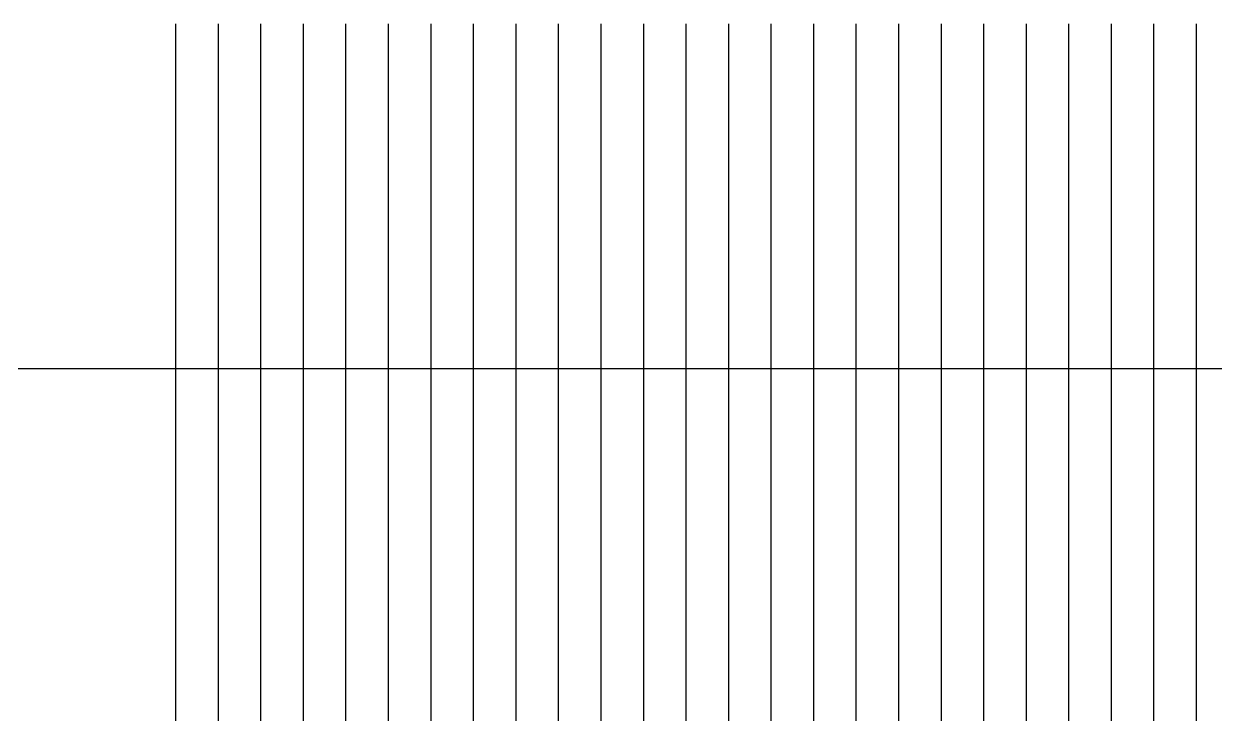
# Model space of a CAD drawing. Header units: millimetres. Extents: x -25459 to 1045457, y -66278 to 462905.
# Drawn here: x 650940 to 654008, y 30616 to 32394 of the extents above; entities that cross this region are included whole.
import ezdxf
from ezdxf.enums import TextEntityAlignment as Align

# ---------------------------------------------------------------- set-up
doc = ezdxf.new("R2010")
doc.units = ezdxf.units.MM
doc.styles.add('ISOCPEUR', font='isocpeui.ttf', dxfattribs={"height": 250})

# ---------------------------------------------------------------- blocks, each defined once
blk = doc.blocks.new('*U76')
at = {"color": 0, "linetype": 'ByBlock', "lineweight": -2}
for p, q in [((215.16, -66.68), (215.16, 22.22)), ((226.12, -66.68), (226.12, 22.22)), ((237.08, -66.68), (237.08, 22.22)), ((248.04, -66.68), (248.04, 22.22)), ((258.99, -66.68), (258.99, 22.22)), ((269.95, -66.68), (269.95, 22.22)), ((280.91, -66.68), (280.91, 22.22)), ((291.87, -66.68), (291.87, 22.22)), ((302.83, -66.68), (302.83, 22.22)), ((313.79, -66.68), (313.79, 22.22)), ((324.75, -66.68), (324.75, 22.22)), ((335.71, -66.68), (335.71, 22.22)), ((346.67, -66.68), (346.67, 22.22)), ((357.62, -66.68), (357.62, 22.22)), ((368.58, -66.68), (368.58, 22.22)), ((379.54, -66.68), (379.54, 22.22)), ((390.5, -66.68), (390.5, 22.22)), ((401.46, -66.68), (401.46, 22.22)), ((412.42, -66.68), (412.42, 22.22)), ((423.38, -66.68), (423.38, 22.22)), ((434.34, -66.68), (434.34, 22.22)), ((445.3, -66.68), (445.3, 22.22)), ((456.26, -66.68), (456.26, 22.22)), ((467.21, -66.68), (467.21, 22.22)), ((478.17, -66.68), (478.17, 22.22)), ((174.5, -66.68), (625.5, -66.68))]:
    blk.add_line(p, q, dxfattribs=at)
at = {"color": 0, "lineweight": -2, "style": 'ISOCPEUR', "oblique": 15, "flags": 8}
blk.add_attdef('НАИМЕНОВАНИЕ', text='', height=25, dxfattribs=at).set_placement((750, -22.22), align=Align.MIDDLE_LEFT)
blk = doc.blocks.new('*U88')
at = {"color": 0, "linetype": 'ByBlock', "lineweight": -2}
for p, q in [((174.5, 22.22), (625.5, 22.22)), ((215.16, -111.13), (215.16, 22.22)), ((226.12, -111.13), (226.12, 22.22)), ((237.08, -111.13), (237.08, 22.22)), ((248.04, -111.13), (248.04, 22.22)), ((258.99, -111.13), (258.99, 22.22)), ((269.95, -111.13), (269.95, 22.22)), ((280.91, -111.13), (280.91, 22.22)), ((291.87, -111.13), (291.87, 22.22)), ((302.83, -111.13), (302.83, 22.22)), ((313.79, -111.13), (313.79, 22.22)), ((324.75, -111.13), (324.75, 22.22)), ((335.71, -111.13), (335.71, 22.22)), ((346.67, -111.13), (346.67, 22.22)), ((357.62, -111.13), (357.62, 22.22)), ((368.58, -111.13), (368.58, 22.22)), ((379.54, -111.13), (379.54, 22.22)), ((390.5, -111.13), (390.5, 22.22)), ((401.46, -111.13), (401.46, 22.22)), ((412.42, -111.13), (412.42, 22.22)), ((423.38, -111.13), (423.38, 22.22)), ((434.34, -111.13), (434.34, 22.22)), ((445.3, -111.13), (445.3, 22.22)), ((456.26, -111.13), (456.26, 22.22)), ((467.21, -111.13), (467.21, 22.22)), ((478.17, -111.13), (478.17, 22.22))]:
    blk.add_line(p, q, dxfattribs=at)
at = {"color": 0, "lineweight": -2, "style": 'ISOCPEUR', "oblique": 15, "flags": 8}
blk.add_attdef('НАИМЕНОВАНИЕ', text='', height=25, dxfattribs=at).set_placement((750, -44.45), align=Align.MIDDLE_LEFT)

msp = doc.modelspace()

# ---------------------------------------------------------------- block references
at = {"xscale": 10, "yscale": 10, "zscale": 10}
for name, p in [('*U76', (649180.62, 32171.683)), ('*U88', (649180.62, 31282.683))]:
    msp.add_blockref(name, p, dxfattribs=at)

doc.saveas('drawing.dxf')
